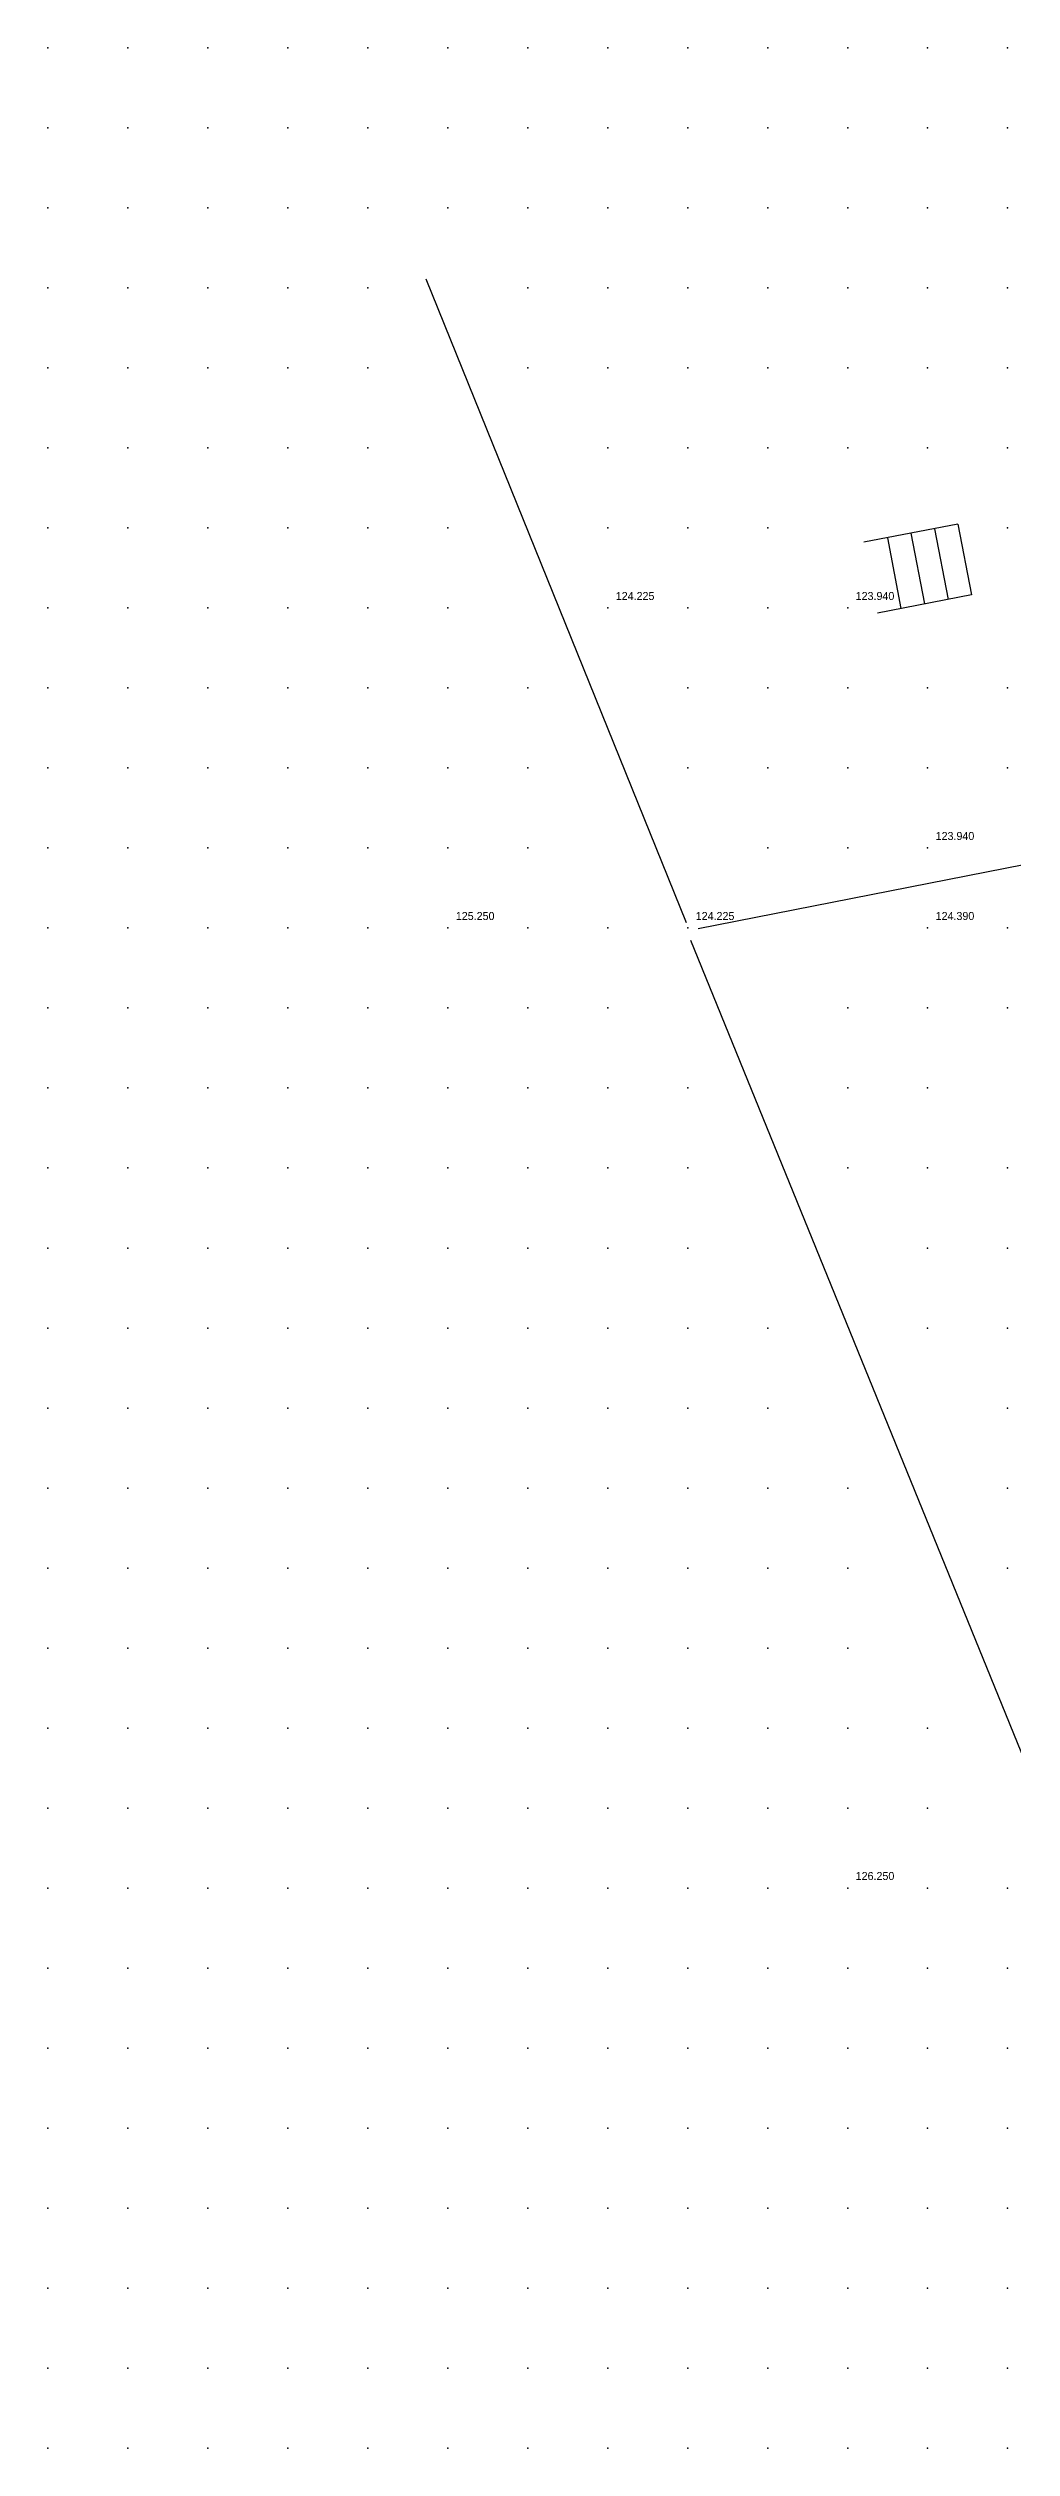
# Model space of a CAD drawing. Header units: metres. Extents: x 287878 to 288137, y 62805 to 63074.
# Drawn here: x 287878 to 287890.06, y 63012 to 63042 of the extents above; entities that cross this region are included whole.
import ezdxf

# ---------------------------------------------------------------- set-up
doc = ezdxf.new("R2010")
doc.units = ezdxf.units.M
for name, color, linetype in [('BARRIERS', 1, 'Continuous'), ('SURVEY_INTERP', 8, 'Continuous'), ('SURVEY_REAL', 3, 'Continuous')]:
    doc.layers.add(name, color=color, linetype=linetype)

msp = doc.modelspace()

# ---------------------------------------------------------------- linework, layer by layer
at = {"layer": 'BARRIERS'}
for p, q in [((287885.985, 63031.065), (287882.728, 63039.111)), ((287889.379, 63036.048), (287888.201, 63035.821)), ((287889.379, 63036.048), (287889.55, 63035.164)), ((287888.496, 63035.877), (287888.666, 63034.994)), ((287888.79, 63035.934), (287888.961, 63035.051)), ((287889.085, 63035.991), (287889.255, 63035.107)), ((287889.55, 63035.164), (287888.371, 63034.937)), ((287886.13, 63030.993), (287894.081, 63032.559)), ((287886.035, 63030.847), (287890.401, 63020.124))]:
    msp.add_line(p, q, dxfattribs=at)
at = {"layer": 'SURVEY_INTERP'}
for p in [(287878, 63042, 123.946), (287879, 63042, 123.866), (287880, 63042, 123.858), (287881, 63042, 123.925), (287882, 63042, 123.79), (287883, 63042, 123.57), (287884, 63042, 123.426), (287885, 63042, 123.364), (287886, 63042, 123.35), (287887, 63042, 123.356), (287888, 63042, 123.369), (287889, 63042, 123.369), (287890, 63042, 123.343), (287878, 63041, 123.704), (287879, 63041, 123.695), (287880, 63041, 123.688), (287881, 63041, 123.68), (287882, 63041, 123.601), (287883, 63041, 123.481), (287884, 63041, 123.389), (287885, 63041, 123.339), (287886, 63041, 123.319), (287887, 63041, 123.315), (287888, 63041, 123.314), (287889, 63041, 123.311), (287890, 63041, 123.304), (287878, 63040, 123.519), (287879, 63040, 123.536), (287880, 63040, 123.534), (287881, 63040, 123.515), (287882, 63040, 123.468), (287883, 63040, 123.407), (287884, 63040, 123.353), (287885, 63040, 123.319), (287886, 63040, 123.301), (287887, 63040, 123.293), (287888, 63040, 123.29), (287889, 63040, 123.29), (287890, 63040, 123.295), (287878, 63039, 123.396), (287879, 63039, 123.42), (287880, 63039, 123.427), (287881, 63039, 123.418), (287882, 63039, 123.395), (287884, 63039, 123.334), (287885, 63039, 123.311), (287886, 63039, 123.296), (287887, 63039, 123.288), (287888, 63039, 123.286), (287889, 63039, 123.287), (287890, 63039, 123.293), (287878, 63038, 123.323), (287879, 63038, 123.353), (287880, 63038, 123.37), (287881, 63038, 123.374), (287882, 63038, 123.368), (287884, 63038, 123.336), (287885, 63038, 123.319), (287886, 63038, 123.305), (287887, 63038, 123.296), (287888, 63038, 123.293), (287889, 63038, 123.295), (287890, 63038, 123.298), (287878, 63037, 123.289), (287879, 63037, 123.328), (287880, 63037, 123.357), (287881, 63037, 123.376), (287882, 63037, 123.383), (287885, 63037, 123.346), (287886, 63037, 123.328), (287887, 63037, 123.315), (287888, 63037, 123.31), (287889, 63037, 123.314), (287890, 63037, 123.318), (287878, 63036, 123.287), (287879, 63036, 123.339), (287880, 63036, 123.386), (287881, 63036, 123.423), (287882, 63036, 123.445), (287883, 63036, 123.447), (287885, 63036, 123.4), (287886, 63036, 123.369), (287887, 63036, 123.344), (287878, 63035, 123.309), (287879, 63035, 123.382), (287880, 63035, 123.456), (287881, 63035, 123.523), (287882, 63035, 123.57), (287883, 63035, 123.579), (287886, 63035, 123.433), (287887, 63035, 123.388), (287878, 63034, 123.35), (287879, 63034, 123.451), (287880, 63034, 123.567), (287881, 63034, 123.691), (287882, 63034, 123.791), (287883, 63034, 123.819), (287884, 63034, 123.753), (287886, 63034, 123.53), (287887, 63034, 123.454), (287888, 63034, 123.406), (287889, 63034, 123.378), (287890, 63034, 123.363), (287878, 63033, 123.397), (287879, 63033, 123.534), (287880, 63033, 123.71), (287881, 63033, 123.93), (287882, 63033, 124.152), (287883, 63033, 124.241), (287884, 63033, 124.098), (287886, 63033, 123.657), (287887, 63033, 123.54), (287888, 63033, 123.477), (287889, 63033, 123.443), (287890, 63033, 123.423), (287878, 63032, 123.44), (287879, 63032, 123.609), (287880, 63032, 123.848), (287881, 63032, 124.193), (287882, 63032, 124.625), (287883, 63032, 124.864), (287884, 63032, 124.572), (287887, 63032, 123.635), (287888, 63032, 123.565), (287878, 63031, 123.463), (287879, 63031, 123.648), (287880, 63031, 123.917), (287881, 63031, 124.327), (287882, 63031, 124.891), (287884, 63031, 124.855), (287885, 63031, 124.241), (287890, 63031, 123.652), (287878, 63030, 123.462), (287879, 63030, 123.638), (287880, 63030, 123.883), (287881, 63030, 124.229), (287882, 63030, 124.653), (287883, 63030, 124.885), (287884, 63030, 124.611), (287885, 63030, 124.169), (287888, 63030, 123.78), (287889, 63030, 123.833), (287890, 63030, 123.859), (287878, 63029, 123.439), (287879, 63029, 123.59), (287880, 63029, 123.779), (287881, 63029, 124.009), (287882, 63029, 124.236), (287883, 63029, 124.332), (287884, 63029, 124.212), (287885, 63029, 124.006), (287886, 63029, 123.865), (287888, 63029, 123.899), (287889, 63029, 124.068), (287878, 63028, 123.405), (287879, 63028, 123.528), (287880, 63028, 123.666), (287881, 63028, 123.81), (287882, 63028, 123.93), (287883, 63028, 123.981), (287884, 63028, 123.948), (287885, 63028, 123.878), (287886, 63028, 123.836), (287888, 63028, 123.972), (287889, 63028, 124.221), (287878, 63027, 123.371), (287879, 63027, 123.471), (287880, 63027, 123.576), (287881, 63027, 123.675), (287882, 63027, 123.755), (287883, 63027, 123.8), (287884, 63027, 123.812), (287885, 63027, 123.809), (287886, 63027, 123.82), (287889, 63027, 124.123), (287890, 63027, 124.228), (287878, 63026, 123.341), (287879, 63026, 123.428), (287880, 63026, 123.514), (287881, 63026, 123.595), (287882, 63026, 123.664), (287883, 63026, 123.717), (287884, 63026, 123.755), (287885, 63026, 123.787), (287886, 63026, 123.824), (287887, 63026, 123.874), (287889, 63026, 124.009), (287890, 63026, 124.039), (287878, 63025, 123.319), (287879, 63025, 123.399), (287880, 63025, 123.478), (287881, 63025, 123.554), (287882, 63025, 123.625), (287883, 63025, 123.689), (287884, 63025, 123.747), (287885, 63025, 123.802), (287886, 63025, 123.857), (287887, 63025, 123.912), (287890, 63025, 124.031), (287878, 63024, 123.304), (287879, 63024, 123.381), (287880, 63024, 123.46), (287881, 63024, 123.539), (287882, 63024, 123.618), (287883, 63024, 123.696), (287884, 63024, 123.775), (287885, 63024, 123.853), (287886, 63024, 123.929), (287887, 63024, 123.997), (287888, 63024, 124.054), (287890, 63024, 124.136), (287878, 63023, 123.294), (287879, 63023, 123.373), (287880, 63023, 123.455), (287881, 63023, 123.541), (287882, 63023, 123.631), (287883, 63023, 123.727), (287884, 63023, 123.831), (287885, 63023, 123.94), (287886, 63023, 124.047), (287887, 63023, 124.14), (287888, 63023, 124.208), (287890, 63023, 124.316), (287878, 63022, 123.287), (287879, 63022, 123.369), (287880, 63022, 123.456), (287881, 63022, 123.551), (287882, 63022, 123.655), (287883, 63022, 123.774), (287884, 63022, 123.91), (287885, 63022, 124.065), (287886, 63022, 124.228), (287887, 63022, 124.369), (287888, 63022, 124.445), (287878, 63021, 123.282), (287879, 63021, 123.367), (287880, 63021, 123.46), (287881, 63021, 123.563), (287882, 63021, 123.683), (287883, 63021, 123.825), (287884, 63021, 124), (287885, 63021, 124.22), (287886, 63021, 124.486), (287887, 63021, 124.749), (287888, 63021, 124.854), (287889, 63021, 124.742), (287878, 63020, 123.277), (287879, 63020, 123.364), (287880, 63020, 123.461), (287881, 63020, 123.572), (287882, 63020, 123.704), (287883, 63020, 123.866), (287884, 63020, 124.078), (287885, 63020, 124.37), (287886, 63020, 124.787), (287887, 63020, 125.323), (287888, 63020, 125.627), (287889, 63020, 125.198), (287878, 63019, 123.269), (287879, 63019, 123.358), (287880, 63019, 123.458), (287881, 63019, 123.573), (287882, 63019, 123.71), (287883, 63019, 123.883), (287884, 63019, 124.113), (287885, 63019, 124.444), (287886, 63019, 124.95), (287887, 63019, 125.7), (287889, 63019, 125.603), (287890, 63019, 124.849), (287878, 63018, 123.258), (287879, 63018, 123.347), (287880, 63018, 123.447), (287881, 63018, 123.562), (287882, 63018, 123.698), (287883, 63018, 123.867), (287884, 63018, 124.088), (287885, 63018, 124.392), (287886, 63018, 124.824), (287887, 63018, 125.374), (287888, 63018, 125.688), (287889, 63018, 125.297), (287890, 63018, 124.762), (287878, 63017, 123.244), (287879, 63017, 123.332), (287880, 63017, 123.429), (287881, 63017, 123.54), (287882, 63017, 123.669), (287883, 63017, 123.823), (287884, 63017, 124.013), (287885, 63017, 124.252), (287886, 63017, 124.54), (287887, 63017, 124.827), (287888, 63017, 124.949), (287889, 63017, 124.797), (287890, 63017, 124.549), (287878, 63016, 123.226), (287879, 63016, 123.312), (287880, 63016, 123.405), (287881, 63016, 123.509), (287882, 63016, 123.627), (287883, 63016, 123.761), (287884, 63016, 123.916), (287885, 63016, 124.091), (287886, 63016, 124.274), (287887, 63016, 124.427), (287888, 63016, 124.491), (287889, 63016, 124.448), (287890, 63016, 124.353), (287878, 63015, 123.206), (287879, 63015, 123.288), (287880, 63015, 123.377), (287881, 63015, 123.473), (287882, 63015, 123.579), (287883, 63015, 123.695), (287884, 63015, 123.82), (287885, 63015, 123.95), (287886, 63015, 124.075), (287887, 63015, 124.174), (287888, 63015, 124.227), (287889, 63015, 124.234), (287890, 63015, 124.218), (287878, 63014, 123.183), (287879, 63014, 123.262), (287880, 63014, 123.346), (287881, 63014, 123.435), (287882, 63014, 123.53), (287883, 63014, 123.631), (287884, 63014, 123.735), (287885, 63014, 123.839), (287886, 63014, 123.935), (287887, 63014, 124.014), (287888, 63014, 124.071), (287889, 63014, 124.106), (287890, 63014, 124.134), (287878, 63013, 123.159), (287879, 63013, 123.235), (287880, 63013, 123.314), (287881, 63013, 123.397), (287882, 63013, 123.484), (287883, 63013, 123.574), (287884, 63013, 123.665), (287885, 63013, 123.755), (287886, 63013, 123.838), (287887, 63013, 123.912), (287888, 63013, 123.975), (287889, 63013, 124.03), (287890, 63013, 124.085), (287878, 63012, 123.135), (287879, 63012, 123.207), (287880, 63012, 123.283), (287881, 63012, 123.361), (287882, 63012, 123.442), (287883, 63012, 123.525), (287884, 63012, 123.609), (287885, 63012, 123.691), (287886, 63012, 123.77), (287887, 63012, 123.845), (287888, 63012, 123.915), (287889, 63012, 123.985), (287890, 63012, 124.058)]:
    msp.add_point(p, dxfattribs=at)
at = {"layer": 'SURVEY_REAL'}
for p in [(287890, 63036, 123.35), (287885, 63035, 124.225), (287888, 63035, 123.94), (287889, 63032, 123.94), (287883, 63031, 125.25), (287886, 63031, 124.225), (287889, 63031, 124.39), (287890, 63028, 124.44), (287888, 63019, 126.25)]:
    msp.add_point(p, dxfattribs=at)

# ---------------------------------------------------------------- texts
for s, p in [('124.225', (287885.1, 63035.1, 124.225)), ('123.940', (287888.1, 63035.1, 123.94)), ('123.940', (287889.1, 63032.1, 123.94)), ('125.250', (287883.1, 63031.1, 125.25)), ('124.225', (287886.1, 63031.1, 124.225)), ('124.390', (287889.1, 63031.1, 124.39)), ('126.250', (287888.1, 63019.1, 126.25))]:
    msp.add_text(s, height=0.1, dxfattribs=at).set_placement(p)

doc.saveas('drawing.dxf')
